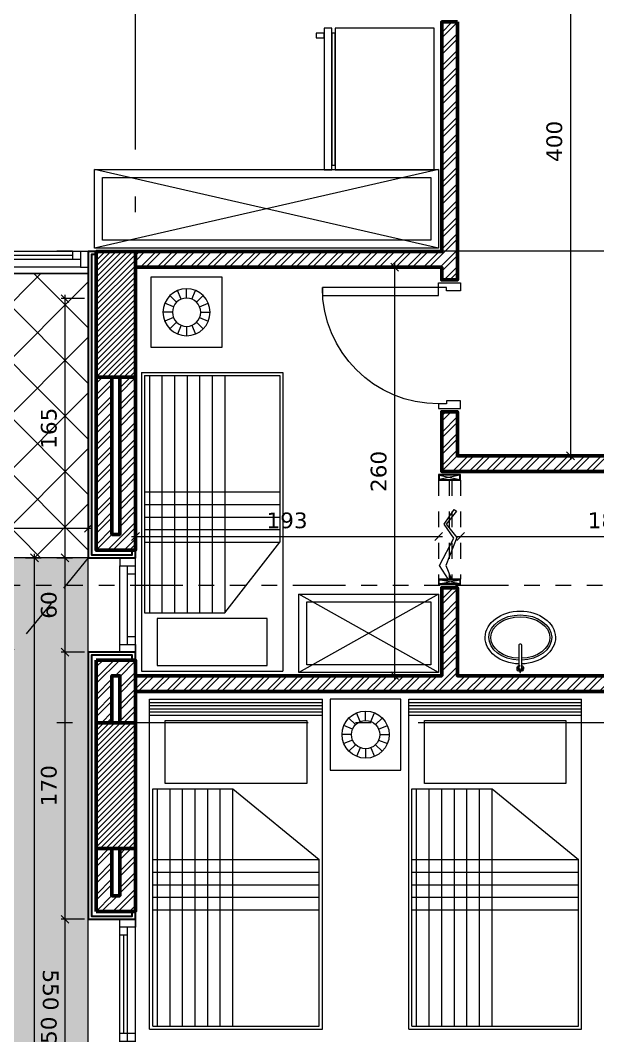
# Model space of a CAD drawing. Header units: inches. Extents: x -48 to 777, y -156 to 510.
# Drawn here: x 493.29 to 496.97, y 138.87 to 145.33 of the extents above; entities that cross this region are included whole.
import ezdxf

# ---------------------------------------------------------------- set-up
doc = ezdxf.new("R2010")
doc.units = ezdxf.units.IN
doc.header["$MEASUREMENT"] = 0
doc.set_wipeout_variables(frame=1)
for name, pattern in [('ACAD_ISO06W100', [36, 24, -3, 0, -3, 0, -3, 0, -3]), ('ACAD_ISO10W100', [18, 12, -3, 0, -3]), ('HIDDEN', [0.375, 0.25, -0.125]), ('HIDDEN2', [0.1875, 0.125, -0.0625])]:
    doc.linetypes.add(name, pattern=pattern)
doc.layers.get('Defpoints').update_dxf_attribs({"lineweight": 5})
for name, color, linetype, lineweight in [('A-AXIS', 253, 'ACAD_ISO10W100', 5), ('A-AXIS ST', 251, 'ACAD_ISO10W100', 5), ('A-DIM', 9, 'Continuous', 5), ('A-DOORS', 38, 'Continuous', 20), ('A-FURN1', 211, 'Continuous', 15), ('A-HIDDEN', 254, 'HIDDEN', 5), ('A-LEVELS', 139, 'Continuous', 20), ('A-LIMIT LOT', 235, 'ACAD_ISO10W100', 20), ('A-PILLARS', 1, 'Continuous', 60), ('A-SANITARY', 120, 'Continuous', 5), ('A-TILING1', 43, 'Continuous', 9), ('A-WALLS', 7, 'Continuous', 60), ('A-WINDOWS', 4, 'Continuous', 20), ('C-STONE', 42, 'Continuous', 30), ('D-STONE', 52, 'Continuous', 20), ('H-GRASS', 100, 'Continuous', 5), ('H-PILLARS', 61, 'Continuous', 5), ('H-TILING', 54, 'Continuous', 5), ('H-WALLS', 51, 'Continuous', 5), ('modificat', 127, 'Continuous', 15)]:
    doc.layers.add(name, color=color, linetype=linetype, lineweight=lineweight)
doc.layers.add('HH-GREY', color=253, linetype='Continuous', lineweight=5, true_color=0x828282)
doc.layers.add('pts pc', color=7, linetype='Continuous')
doc.styles.add('2mm', font='simplex.shx', dxfattribs={"height": 0.5})
doc.styles.add('ROMAND', font='verdana.ttf')
doc.dimstyles.new('M-1.50', dxfattribs={"dimtxt": 0.1, "dimasz": 0.05, "dimexe": 0.025, "dimexo": 0.025, "dimgap": 0.05, "dimtad": 1, "dimlfac": 100, "dimrnd": 0.5, "dimzin": 9, "dimdsep": 46, "dimtxsty": 'ROMAND', "dimblk": 'OBLIQUE', "dimcen": 1, "dimdle": 0.025, "dimclrd": 256, "dimclre": 256, "dimclrt": 2, "dimadec": 0, "dimazin": 0, "dimtfac": 0.666667, "dimtmove": 2, "dimatfit": 3, "dimfxl": 0.04, "dimtolj": 1, "dimtzin": 5, "dimlwd": -1, "dimlwe": -1, "dimarcsym": 0})
pattern_1 = [(45, (-242.49175, -175.21088), (-0.0530330086, 0.0530330086), []), (45, (-242.4564, -175.21088), (-0.0530330086, 0.0530330086), [])]

# ---------------------------------------------------------------- blocks, each defined once
blk = doc.blocks.new('gkjhg')
at = {"layer": 'A-FURN1', "extrusion": (0, 0, -1)}
for p, q in [((566.8796, 146.1703), (568.9796, 146.1703)), ((566.8796, 146.1703), (566.8796, 145.0703)), ((566.8996, 146.1503), (566.8996, 145.0903)), ((566.8996, 146.1503), (568.4096, 146.1503)), ((568.4096, 146.1503), (568.4096, 145.6403)), ((568.9796, 146.1703), (568.9796, 145.0703)), ((568.4446, 146.0703), (568.8446, 146.0703)), ((568.4446, 145.1703), (568.4446, 146.0703)), ((568.8446, 146.0703), (568.8446, 145.1703)), ((568.4096, 145.6403), (567.9596, 145.0903)), ((568.8446, 145.1703), (568.4446, 145.1703)), ((566.8996, 145.0903), (567.9596, 145.0903)), ((566.8796, 145.0703), (568.9796, 145.0703))]:
    blk.add_line(p, q, dxfattribs=at)
at = {"layer": 'HH-GREY', "extrusion": (0, 0, -1)}
for p, q in [((566.8996, 146.1203), (568.4096, 146.1203)), ((567.6396, 146.1503), (567.6396, 145.0903)), ((567.7196, 146.1503), (567.7196, 145.0903)), ((567.7996, 146.1503), (567.7996, 145.0903)), ((567.8796, 146.1503), (567.8796, 145.0903)), ((567.9596, 146.1503), (567.9596, 145.0903)), ((568.8796, 146.1703), (568.8796, 145.0703)), ((568.8996, 146.1703), (568.8996, 145.0703)), ((568.9196, 146.1703), (568.9196, 145.0703)), ((568.9396, 146.1703), (568.9396, 145.0703)), ((568.9596, 146.1703), (568.9596, 145.0703)), ((566.8996, 146.0403), (568.4096, 146.0403)), ((566.8996, 145.9603), (568.4096, 145.9603)), ((566.8996, 145.8803), (568.4096, 145.8803)), ((566.8996, 145.8003), (568.4096, 145.8003)), ((566.8996, 145.7203), (568.4096, 145.7203)), ((566.8996, 145.6403), (568.4096, 145.6403))]:
    blk.add_line(p, q, dxfattribs=at)
blk = doc.blocks.new('dzhgjfcgxbf')
for p, q in [((631.551, 370.256), (631.481, 370.326)), ((631.6, 370.288), (631.562, 370.381)), ((631.657, 370.3), (631.657, 370.4)), ((631.715, 370.288), (631.753, 370.381)), ((631.764, 370.256), (631.834, 370.326)), ((631.519, 370.207), (631.426, 370.245)), ((631.796, 370.207), (631.888, 370.245)), ((631.507, 370.15), (631.407, 370.15)), ((631.519, 370.092), (631.426, 370.054)), ((631.796, 370.092), (631.888, 370.054)), ((631.807, 370.15), (631.907, 370.15)), ((631.551, 370.044), (631.481, 369.973)), ((631.6, 370.011), (631.562, 369.919)), ((631.657, 370), (631.657, 369.9)), ((631.715, 370.011), (631.753, 369.919)), ((631.764, 370.044), (631.834, 369.973))]:
    blk.add_line(p, q)
for radius in [0.25, 0.15]:
    blk.add_circle((631.657, 370.15), radius)
blk = doc.blocks.new('*U26')
for p, q in [((50, 100), (550, 100)), ((50, 50), (550, 50)), ((50, 0), (550, 0)), ((500, 50), (500, 0))]:
    blk.add_line(p, q)
for points in [[(0, 100), (50, 100), (50, 0), (0, 0)], [(600, 100), (550, 100), (550, 0), (600, 0)], [(100, 50), (100, 0)]]:
    blk.add_lwpolyline(points)
blk = doc.blocks.new('_Oblique')
at = {"color": 0, "linetype": 'ByBlock', "lineweight": -2}
blk.add_line((-0.5, -0.5), (0.5, 0.5), dxfattribs=at)
blk = doc.blocks.new('*D7')
at = {"layer": 'A-DIM', "transparency": 16777216}
for p, q in [((332.5563, 67.8908), (332.1191, 67.8908)), ((332.1441, 67.9158), (332.1441, 63.3658)), ((332.5563, 63.3908), (332.1191, 63.3908))]:
    blk.add_line(p, q, dxfattribs=at)
at = {"layer": 'Defpoints', "color": 0, "transparency": 16777216}
for p in [(332.5813, 67.8908), (332.1441, 63.3908), (332.5813, 63.3908)]:
    blk.add_point(p, dxfattribs=at)
at = {"layer": 'A-DIM', "transparency": 16777216, "xscale": 0.05, "yscale": 0.05, "zscale": 0.05}
for p, rotation in [((332.1441, 67.8908), 90), ((332.1441, 63.3908), 270)]:
    blk.add_blockref('_Oblique', p, dxfattribs=dict(at, rotation=rotation))
at = {"layer": 'A-DIM', "color": 2, "transparency": 16777216, "insert": (332.0421, 65.6408), "char_height": 0.1, "attachment_point": 5, "rotation": 90, "style": 'ROMAND'}
blk.add_mtext('\\A1;450', dxfattribs=at)
blk = doc.blocks.new('*D8')
at = {"layer": 'A-DIM', "transparency": 16777216}
for p, q in [((327.0813, 67.8658), (327.0813, 67.5233)), ((332.5813, 67.8658), (332.5813, 67.5233)), ((332.6063, 67.5483), (327.0563, 67.5483))]:
    blk.add_line(p, q, dxfattribs=at)
at = {"layer": 'Defpoints', "color": 0, "transparency": 16777216}
for p in [(327.0813, 67.8908), (332.5813, 67.8908), (327.0813, 67.5483)]:
    blk.add_point(p, dxfattribs=at)
at = {"layer": 'A-DIM', "transparency": 16777216, "xscale": 0.05, "yscale": 0.05, "zscale": 0.05, "rotation": 180}
blk.add_blockref('_Oblique', (327.0813, 67.5483), dxfattribs=at)
at = {"layer": 'A-DIM', "transparency": 16777216, "xscale": 0.05, "yscale": 0.05, "zscale": 0.05}
blk.add_blockref('_Oblique', (332.5813, 67.5483), dxfattribs=at)
at = {"layer": 'A-DIM', "color": 2, "transparency": 16777216, "insert": (329.8313, 67.6503), "char_height": 0.1, "attachment_point": 5, "style": 'ROMAND'}
blk.add_mtext('\\A1;550', dxfattribs=at)
blk = doc.blocks.new('43535423')
for p, q in [((4445436.5, 161855), (4445462.8, 161986.3)), ((4445436.5, 161986.3), (4445462.8, 161855)), ((4446097.1, 161850.7), (4446097.1, 161990.7)), ((4446127.8, 161855), (4446101.5, 161986.3)), ((4446127.8, 161986.3), (4446101.5, 161855))]:
    blk.add_line(p, q)
at = {"linetype": 'HIDDEN2'}
for p, q in [((4445467.1, 161990.7), (4446097.1, 161990.7)), ((4445467.1, 161924), (4446097.1, 161924)), ((4445467.1, 161906.5), (4446097.1, 161906.5)), ((4445467.1, 161850.7), (4446097.1, 161850.7))]:
    blk.add_line(p, q, dxfattribs=at)
for points in [[(4445432.1, 161850.7), (4445432.1, 161990.7), (4445467.1, 161990.7), (4445467.1, 161850.7)], [(4445436.5, 161855), (4445436.5, 161986.3), (4445462.8, 161986.3), (4445462.8, 161855)], [(4446097.1, 161850.7), (4446097.1, 161990.7), (4446132.1, 161990.7), (4446132.1, 161850.7)], [(4446127.8, 161855), (4446127.8, 161986.3), (4446101.5, 161986.3), (4446101.5, 161855)]]:
    blk.add_lwpolyline(points, close=True)
blk.add_lwpolyline([(4445665.1, 161877.8), (4445747.1, 161943.4), (4445833.2, 161874.6), (4446009.6, 161945.2), (4446093.9, 161911.5), (4446100.4, 161927.8), (4446009.6, 161984.1), (4445836.1, 161894.7), (4445747.1, 161955.6), (4445654.2, 161891.5), (4445665.1, 161877.8)])
blk.add_circle((4446097.1, 161919.6), 4.38)
blk = doc.blocks.new('*U25')
for p, q in [((50, 100), (1450, 100)), ((100, 100), (100, 50)), ((100, 75), (725, 75)), ((725, 0), (725, 100)), ((775, 0), (775, 100)), ((50, 50), (1450, 50)), ((50, 0), (1450, 0)), ((775, 25), (1400, 25)), ((1400, 0), (1400, 50))]:
    blk.add_line(p, q)
for points in [[(0, 100), (50, 100), (50, 0), (0, 0)], [(1500, 100), (1450, 100), (1450, 0), (1500, 0)]]:
    blk.add_lwpolyline(points)
blk = doc.blocks.new('*U38')
for points in [[(130, -160), (100, -160), (100, -20), (150, -20), (150, -110), (130, -110), (130, -160)], [(870, -160), (900, -160), (900, -20), (850, -20), (850, -110), (870, -110), (870, -160)], [(820, -900), (820, -160), (870, -160), (870, -900)]]:
    blk.add_lwpolyline(points, close=True)
blk.add_arc((870, -160), 740, 180, 270)
blk = doc.blocks.new('bed 90')
at = {"layer": 'A-FURN1', "extrusion": (0, 0, -1)}
for p, q in [((556.9278, 316.6009), (556.9278, 318.5009)), ((557.8278, 316.6009), (557.8278, 318.5009)), ((557.0278, 318.4659), (557.0278, 318.1659)), ((557.7278, 318.4659), (557.0278, 318.4659)), ((557.7278, 318.1659), (557.7278, 318.4659)), ((557.0278, 318.1659), (557.7278, 318.1659)), ((557.2978, 318.1309), (556.9478, 317.6809)), ((557.8078, 318.1309), (557.2978, 318.1309)), ((557.8078, 316.6209), (557.8078, 318.1309)), ((556.9478, 316.6209), (556.9478, 317.6809)), ((557.8078, 316.6209), (556.9478, 316.6209)), ((557.8278, 316.6009), (556.9278, 316.6009))]:
    blk.add_line(p, q, dxfattribs=at)
at = {"layer": 'A-FURN1'}
blk.add_line((557.8278, 318.5009), (556.9278, 318.5009), dxfattribs=at)
at = {"layer": 'HH-GREY', "extrusion": (0, 0, -1)}
for p, q in [((557.2978, 316.6209), (557.2978, 318.1309)), ((557.3778, 316.6209), (557.3778, 318.1309)), ((557.4578, 316.6209), (557.4578, 318.1309)), ((557.5378, 316.6209), (557.5378, 318.1309)), ((557.6178, 316.6209), (557.6178, 318.1309)), ((557.6978, 316.6209), (557.6978, 318.1309)), ((557.7778, 316.6209), (557.7778, 318.1309)), ((557.8078, 317.6809), (556.9478, 317.6809)), ((557.8078, 317.6009), (556.9478, 317.6009)), ((557.8078, 317.5209), (556.9478, 317.5209)), ((557.8078, 317.4409), (556.9478, 317.4409)), ((557.8078, 317.3609), (556.9478, 317.3609))]:
    blk.add_line(p, q, dxfattribs=at)
blk = doc.blocks.new('fghjgcfd')
for points in [[(114.5932, -90.6209, 0.697476), (114.5868, -90.6535), (114.5868, -90.6631, -0.791584), (114.5932, -90.6121)], [(114.6052, -90.8243, -0.509087), (114.5932, -90.8331, -0.325305), (114.5868, -90.8243), (114.5868, -90.6384, -1), (114.6052, -90.6384)], [(114.6052, -90.6631), (114.6052, -90.6535, 0.697476), (114.5988, -90.6209), (114.5988, -90.6121, -0.791584)]]:
    blk.add_lwpolyline(points, format="xyb", close=True)
blk.add_lwpolyline([(114.5988, -90.6044), (114.5932, -90.6044), (114.5932, -90.6223), (114.5988, -90.6223)], close=True)
at = {"extrusion": (0, 0, -1)}
for major_axis, ratio, start_param, end_param in [((-0.28, 0), 0.75, 7.88683, 14.104318), ((-0.25, 0), 0.72, 7.890774, 14.100375), ((-0.235, 0), 0.702128, 7.893123, 14.098025)]:
    blk.add_ellipse((114.596, -90.8834), major_axis=major_axis, ratio=ratio, start_param=start_param, end_param=end_param, dxfattribs=at)
blk = doc.blocks.new('DZGXFDHYN')
for points in [[(28.3776, 30.5482), (29.2776, 30.5482), (29.2776, 31.1782), (28.3776, 31.1782)], [(28.3776, 30.4782), (29.2776, 30.4782), (29.2776, 30.5282), (28.3776, 30.5282)], [(28.4076, 30.5282), (29.2476, 30.5282), (29.2476, 30.5482), (28.4076, 30.5482)], [(28.4376, 30.4782), (28.4076, 30.4782), (28.4076, 30.4282), (28.4376, 30.4282)]]:
    blk.add_lwpolyline(points, close=True)
blk = doc.blocks.new('AXIS')
at = {"layer": 'A-AXIS ST', "ltscale": 0.1}
for p, q in [((637.51853, 296.91777), (637.51853, 336.01919)), ((657.61853, 319.06933), (627.81853, 319.06933)), ((657.61853, 316.06777), (627.81853, 316.06777))]:
    blk.add_line(p, q, dxfattribs=at)
blk = doc.blocks.new('*D193')
at = {"layer": 'A-DIM', "transparency": 16777216}
for p, q in [((493.7268, 142.0677), (493.7268, 142.1214)), ((490.9018, 142.0964), (493.7518, 142.0964)), ((490.9268, 142.0714), (490.9268, 142.0714))]:
    blk.add_line(p, q, dxfattribs=at)
at = {"layer": 'Defpoints', "color": 0, "transparency": 16777216}
for p in [(490.9268, 142.0964), (493.7268, 142.0964), (493.7268, 142.0427)]:
    blk.add_point(p, dxfattribs=at)
at = {"layer": 'A-DIM', "transparency": 16777216, "xscale": 0.05, "yscale": 0.05, "zscale": 0.05, "rotation": 180}
blk.add_blockref('_Oblique', (490.9268, 142.0964), dxfattribs=at)
at = {"layer": 'A-DIM', "transparency": 16777216, "xscale": 0.05, "yscale": 0.05, "zscale": 0.05}
blk.add_blockref('_Oblique', (493.7268, 142.0964), dxfattribs=at)
at = {"layer": 'A-DIM', "color": 2, "transparency": 16777216, "insert": (492.3268, 142.1987), "char_height": 0.1, "attachment_point": 5, "style": 'ROMAND'}
blk.add_mtext('\\A1;280', dxfattribs=at)
blk = doc.blocks.new('*D194')
at = {"layer": 'A-DIM', "transparency": 16777216}
blk.add_line((494.0018, 142.0427), (495.9818, 142.0427), dxfattribs=at)
at = {"layer": 'Defpoints', "color": 0, "transparency": 16777216}
for p in [(494.0268, 142.0427), (495.9568, 142.0427), (495.9568, 142.0427)]:
    blk.add_point(p, dxfattribs=at)
at = {"layer": 'A-DIM', "transparency": 16777216, "xscale": 0.05, "yscale": 0.05, "zscale": 0.05, "rotation": 180}
blk.add_blockref('_Oblique', (494.0268, 142.0427), dxfattribs=at)
at = {"layer": 'A-DIM', "transparency": 16777216, "xscale": 0.05, "yscale": 0.05, "zscale": 0.05}
blk.add_blockref('_Oblique', (495.9568, 142.0427), dxfattribs=at)
at = {"layer": 'A-DIM', "color": 2, "transparency": 16777216, "insert": (494.9918, 142.1448), "char_height": 0.1, "attachment_point": 5, "style": 'ROMAND'}
blk.add_mtext('\\A1;193', dxfattribs=at)
blk = doc.blocks.new('*D195')
at = {"layer": 'A-DIM', "transparency": 16777216}
blk.add_line((496.0718, 142.0427), (498.0018, 142.0427), dxfattribs=at)
at = {"layer": 'Defpoints', "color": 0, "transparency": 16777216}
for p in [(496.0968, 142.0427), (497.9768, 142.0427), (497.9768, 142.0427)]:
    blk.add_point(p, dxfattribs=at)
at = {"layer": 'A-DIM', "transparency": 16777216, "xscale": 0.05, "yscale": 0.05, "zscale": 0.05, "rotation": 180}
blk.add_blockref('_Oblique', (496.0968, 142.0427), dxfattribs=at)
at = {"layer": 'A-DIM', "transparency": 16777216, "xscale": 0.05, "yscale": 0.05, "zscale": 0.05}
blk.add_blockref('_Oblique', (497.9768, 142.0427), dxfattribs=at)
at = {"layer": 'A-DIM', "color": 2, "transparency": 16777216, "insert": (497.0368, 142.145), "char_height": 0.1, "attachment_point": 5, "style": 'ROMAND'}
blk.add_mtext('\\A1;188', dxfattribs=at)
blk = doc.blocks.new('*D197')
at = {"layer": 'A-DIM', "transparency": 16777216}
blk.add_line((495.6774, 141.1321), (495.6774, 143.7821), dxfattribs=at)
at = {"layer": 'Defpoints', "color": 0, "transparency": 16777216}
for p in [(495.6774, 143.7571), (495.6774, 143.7571), (495.6774, 141.1571)]:
    blk.add_point(p, dxfattribs=at)
at = {"layer": 'A-DIM', "transparency": 16777216, "xscale": 0.05, "yscale": 0.05, "zscale": 0.05}
for p, rotation in [((495.6774, 143.7571), 90), ((495.6774, 141.1571), 270)]:
    blk.add_blockref('_Oblique', p, dxfattribs=dict(at, rotation=rotation))
at = {"layer": 'A-DIM', "color": 2, "transparency": 16777216, "insert": (495.5753, 142.4571), "char_height": 0.1, "attachment_point": 5, "rotation": 90, "style": 'ROMAND'}
blk.add_mtext('\\A1;260', dxfattribs=at)
blk = doc.blocks.new('*D330')
at = {"layer": 'A-DIM', "transparency": 16777216}
for p, q in [((496.7959, 146.5834), (496.7959, 142.5319)), ((496.1018, 146.5584), (496.8209, 146.5584)), ((496.7968, 142.5569), (496.7709, 142.5569))]:
    blk.add_line(p, q, dxfattribs=at)
at = {"layer": 'Defpoints', "color": 0, "transparency": 16777216}
for p in [(496.0768, 146.5584), (496.7959, 142.5569), (496.8218, 142.5569)]:
    blk.add_point(p, dxfattribs=at)
at = {"layer": 'A-DIM', "transparency": 16777216, "xscale": 0.05, "yscale": 0.05, "zscale": 0.05}
for p, rotation in [((496.7959, 146.5584), 90), ((496.7959, 142.5569), 270)]:
    blk.add_blockref('_Oblique', p, dxfattribs=dict(at, rotation=rotation))
at = {"layer": 'A-DIM', "color": 2, "transparency": 16777216, "insert": (496.6938, 144.5577), "char_height": 0.1, "attachment_point": 5, "rotation": 90, "style": 'ROMAND'}
blk.add_mtext('\\A1;400', dxfattribs=at)
blk = doc.blocks.new('*D354')
at = {"layer": 'A-DIM', "transparency": 16777216}
for p, q in [((493.7018, 143.5569), (493.5528, 143.5569)), ((493.5778, 143.5819), (493.5778, 141.8819)), ((493.7018, 141.9069), (493.5528, 141.9069))]:
    blk.add_line(p, q, dxfattribs=at)
at = {"layer": 'Defpoints', "color": 0, "transparency": 16777216}
for p in [(493.7268, 143.5569), (493.5778, 141.9069), (493.7268, 141.9069)]:
    blk.add_point(p, dxfattribs=at)
at = {"layer": 'A-DIM', "transparency": 16777216, "xscale": 0.05, "yscale": 0.05, "zscale": 0.05}
for p, rotation in [((493.5778, 143.5569), 90), ((493.5778, 141.9069), 270)]:
    blk.add_blockref('_Oblique', p, dxfattribs=dict(at, rotation=rotation))
at = {"layer": 'A-DIM', "color": 2, "transparency": 16777216, "insert": (493.4758, 142.7319), "char_height": 0.1, "attachment_point": 5, "rotation": 90, "style": 'ROMAND'}
blk.add_mtext('\\A1;165', dxfattribs=at)
blk = doc.blocks.new('*D355')
at = {"layer": 'A-DIM', "transparency": 16777216}
for p, q in [((493.5778, 141.9319), (493.5778, 141.2819)), ((493.7018, 141.9069), (493.5528, 141.9069)), ((493.7018, 141.3069), (493.5528, 141.3069))]:
    blk.add_line(p, q, dxfattribs=at)
at = {"layer": 'Defpoints', "color": 0, "transparency": 16777216}
for p in [(493.7268, 141.9069), (493.5778, 141.3069), (493.7268, 141.3069)]:
    blk.add_point(p, dxfattribs=at)
at = {"layer": 'A-DIM', "transparency": 16777216, "xscale": 0.05, "yscale": 0.05, "zscale": 0.05}
for p, rotation in [((493.5778, 141.9069), 90), ((493.5778, 141.3069), 270)]:
    blk.add_blockref('_Oblique', p, dxfattribs=dict(at, rotation=rotation))
at = {"layer": 'A-DIM', "color": 2, "transparency": 16777216, "insert": (493.4757, 141.6069), "char_height": 0.1, "attachment_point": 5, "rotation": 90, "style": 'ROMAND'}
blk.add_mtext('\\A1;60', dxfattribs=at)
blk = doc.blocks.new('*D356')
at = {"layer": 'A-DIM', "transparency": 16777216}
for p, q in [((493.7018, 141.3069), (493.5528, 141.3069)), ((493.5778, 141.3319), (493.5778, 139.5819)), ((493.7018, 139.6069), (493.5528, 139.6069))]:
    blk.add_line(p, q, dxfattribs=at)
at = {"layer": 'Defpoints', "color": 0, "transparency": 16777216}
for p in [(493.7268, 141.3069), (493.5778, 139.6069), (493.7268, 139.6069)]:
    blk.add_point(p, dxfattribs=at)
at = {"layer": 'A-DIM', "transparency": 16777216, "xscale": 0.05, "yscale": 0.05, "zscale": 0.05}
for p, rotation in [((493.5778, 141.3069), 90), ((493.5778, 139.6069), 270)]:
    blk.add_blockref('_Oblique', p, dxfattribs=dict(at, rotation=rotation))
at = {"layer": 'A-DIM', "color": 2, "transparency": 16777216, "insert": (493.4757, 140.4569), "char_height": 0.1, "attachment_point": 5, "rotation": 90, "style": 'ROMAND'}
blk.add_mtext('\\A1;170', dxfattribs=at)
blk = doc.blocks.new('*D357')
at = {"layer": 'A-DIM', "transparency": 16777216}
for p, q in [((493.7018, 139.6069), (493.5528, 139.6069)), ((493.5778, 139.6319), (493.5778, 138.0819)), ((493.7018, 138.1069), (493.5528, 138.1069))]:
    blk.add_line(p, q, dxfattribs=at)
at = {"layer": 'Defpoints', "color": 0, "transparency": 16777216}
for p in [(493.7268, 139.6069), (493.5778, 138.1069), (493.7268, 138.1069)]:
    blk.add_point(p, dxfattribs=at)
at = {"layer": 'A-DIM', "transparency": 16777216, "xscale": 0.05, "yscale": 0.05, "zscale": 0.05}
for p, rotation in [((493.5778, 139.6069), 90), ((493.5778, 138.1069), 270)]:
    blk.add_blockref('_Oblique', p, dxfattribs=dict(at, rotation=rotation))
at = {"layer": 'A-DIM', "color": 2, "transparency": 16777216, "insert": (493.4757, 138.8569), "char_height": 0.1, "attachment_point": 5, "rotation": 90, "style": 'ROMAND'}
blk.add_mtext('\\A1;150', dxfattribs=at)
blk = doc.blocks.new('*U55')
for p, q in [((50, 100), (2400, 100)), ((100, 100), (100, 50)), ((100, 75), (1200, 75)), ((1200, 0), (1200, 100)), ((1250, 0), (1250, 100)), ((50, 50), (2400, 50)), ((50, 0), (2400, 0)), ((1250, 25), (2350, 25)), ((2350, 0), (2350, 50))]:
    blk.add_line(p, q)
for points in [[(0, 100), (50, 100), (50, 0), (0, 0)], [(2450, 100), (2400, 100), (2400, 0), (2450, 0)]]:
    blk.add_lwpolyline(points)
blk = doc.blocks.new('LOT 688  TOPOGRAPHIC PLAN')
at = {"layer": 'A-LEVELS', "linetype": 'Continuous'}
blk.add_lwpolyline([(-315987.35147, -27916.80639), (-315987.06683, -27916.80263), (-315986.7853, -27916.74858), (-315986.50938, -27916.63741), (-315986.26012, -27916.47485), (-315986.04446, -27916.27165), (-315985.68411, -27915.78224), (-315985.36788, -27915.2469), (-315985.03521, -27914.74332), (-315984.84378, -27914.52771), (-315984.62729, -27914.34684), (-315984.12665, -27914.07836), (-315983.55729, -27913.90415), (-315982.31565, -27913.69397), (-315981.69501, -27913.58572), (-315981.10632, -27913.43141), (-315980.53616, -27913.25862), (-315979.95068, -27913.12539), (-315979.35793, -27913.00458), (-315978.78258, -27912.83532)], dxfattribs=at)
at = {"layer": 'pts pc', "linetype": 'Continuous'}
for points in [[(-315986.215, -27916.93263), (-315986.92578, -27917.63583)], [(-315986.21879, -27917.63962), (-315986.92199, -27916.92884)], [(-315984.58566, -27917.61838), (-315985.29644, -27918.32158)], [(-315984.58945, -27918.32537), (-315985.29265, -27917.61459)]]:
    blk.add_lwpolyline(points, dxfattribs=at)
at = {"layer": 'pts pc', "color": 1, "char_height": 0.5, "width": 3.0714286, "attachment_point": 1, "rotation": 359.692852, "style": '2mm'}
for s, insert in [('\\Fsimplex.shx;\\W1.0000000000;\\T1.0000000000;\\o\\l95.922', (-315986.06906, -27917.03692)), ('\\Fsimplex.shx;\\W1.0000000000;\\T1.0000000000;\\o\\l95.496', (-315984.43971, -27917.72266))]:
    blk.add_mtext(s, dxfattribs=dict(at, insert=insert))
at = {"linetype": 'Continuous'}
blk.add_wipeout([(-315996.80172, -27893.57917), (-315969.32038, -27896.23659), (-315969.32038, -27930.53073), (-315964.08799, -27936.87852), (-315964.6636, -27941.43051), (-315970.22923, -27937.16678), (-315985.1164, -27950.2257)], dxfattribs=at).dxf.layer = 'A-LIMIT LOT'
blk = doc.blocks.new('WOQOUO NAZAR')
at = {"layer": 'A-HIDDEN'}
for p, q in [((327.08134, 67.89084), (332.58135, 63.39085)), ((327.08135, 63.39084), (332.58134, 67.89085))]:
    blk.add_line(p, q, dxfattribs=at)
blk.add_lwpolyline([(327.08135, 63.39084), (332.58135, 63.39085), (332.58134, 67.89085), (327.08134, 67.89084)], close=True, dxfattribs=at)
at = {"layer": 'A-DIM'}
dim = blk.add_linear_dim(base=(327.08134, 67.54828), p1=(332.58134, 67.89085), p2=(327.08134, 67.89084), dimstyle='M-1.50', dxfattribs=at)
dim.commit()
dim.dimension.update_dxf_attribs({"geometry": '*D8', "text_midpoint": (329.83134, 67.65032)})
dim = blk.add_linear_dim(base=(332.14413, 63.39085), p1=(332.58134, 67.89085), p2=(332.58134, 63.39085), angle=90, dimstyle='M-1.50', dxfattribs=at)
dim.commit()
dim.dimension.update_dxf_attribs({"geometry": '*D7', "text_midpoint": (332.04208, 65.64085)})

msp = doc.modelspace()

# ---------------------------------------------------------------- block references
at = {"layer": 'pts pc'}
msp.add_blockref('LOT 688  TOPOGRAPHIC PLAN', (316480.44716, 28057.10823), dxfattribs=at)

# ---------------------------------------------------------------- next in the draw order: hatches: boundary and pattern name
at = {"layer": 'H-GRASS'}
h = msp.add_hatch(dxfattribs=at)
h.set_pattern_fill('AR-SAND', color=256, scale=0.1, angle=270)
h.set_pattern_definition([(307.5, (-242.49175, -175.21088), (0.192682377, 0.006299336), [0, -0.152, 0, -0.17, 0, -0.1625]), (277.5, (-242.49175, -175.21088), (0.28221461, -0.17697767), [0, -0.082, 0, -0.137, 0, -0.0525]), (237.5, (-242.49175, -175.08788), (0.000565905, -0.311414186), [0, -0.05, 0, -0.18, 0, -0.235]), (227.5, (-242.49175, -175.08788), (0.08776756, -0.30061266), [0, -0.025, 0, -0.118, 0, -0.135])])
h.paths.add_polyline_path([(492.26028, 127.70688), (494.22678, 127.70688), (494.22678, 129.55688), (493.72678, 129.55688), (493.72678, 135.70688), (493.72678, 137.20688), (493.72678, 138.10688), (493.72678, 139.60688), (493.72678, 141.30688), (493.72678, 141.90688), (489.19984, 141.90688), (489.19984, 148.06472), (488.16287, 148.06472), (486.51391, 156.05831), (485.3397, 156.05831), (488.82527, 139.16144), (489.89738, 139.16144)])
h.paths.add_polyline_path([(497.57678, 127.70688), (498.32678, 127.70688), (498.32678, 129.55688), (497.57678, 129.55688)])
at = {"layer": 'H-PILLARS', "linetype": 'Continuous'}
h = msp.add_hatch(dxfattribs=at)
h.set_pattern_fill('ANSI31', color=256, scale=0.2)
h.set_pattern_definition([(45, (-51.591753, -169.60263), (-0.0176776695, 0.0176776695), [])])
h.paths.add_polyline_path([(494.02678, 143.05688), (493.77678, 143.05688), (493.77678, 143.85688), (494.02678, 143.85688)])
h = msp.add_hatch(dxfattribs=at)
h.set_pattern_fill('ANSI31', color=256, scale=0.2)
h.set_pattern_definition([(45, (-51.529807, -172.60263), (-0.0176776695, 0.0176776695), [])])
h.paths.add_polyline_path([(494.02678, 140.05688), (493.77678, 140.05688), (493.77678, 140.85688), (494.02678, 140.85688)])
at = {"layer": 'H-TILING'}
h = msp.add_hatch(dxfattribs=at)
h.set_pattern_fill('ANSI37', color=256, scale=2)
h.set_pattern_definition([(45, (-242.34175, -175.21088), (-0.176776695, 0.176776695), []), (135, (-242.34175, -175.21088), (-0.176776695, -0.176776695), [])])
h.paths.add_polyline_path([(486.51391, 156.05831), (490.42678, 156.05831), (490.42678, 156.0082), (490.42678, 155.76504), (490.42678, 155.95844), (490.42678, 155.95844), (490.42678, 154.75845), (490.62678, 154.75845), (490.62678, 152.80845), (490.42678, 152.80845), (490.42678, 151.70845), (490.62678, 151.70845), (490.62678, 149.35845), (490.42678, 149.35845), (490.42678, 148.25845), (490.92678, 148.25845), (490.92678, 143.00688), (491.27678, 143.00688), (491.27678, 143.55688), (491.27678, 143.55688), (491.27678, 143.71688), (493.72678, 143.71688), (493.72678, 143.55688), (493.72678, 143.55688), (493.72678, 141.90688), (489.19984, 141.90688), (489.19984, 148.06472), (488.16287, 148.06472)])
at = {"layer": 'H-WALLS'}
h = msp.add_hatch(dxfattribs=at)
h.set_pattern_fill('ANSI32', color=256, scale=0.2)
h.set_pattern_definition(pattern_1)
h.paths.add_polyline_path([(496.07678, 145.31845), (495.97678, 145.31845), (495.97678, 143.85688), (494.02678, 143.85688), (494.02678, 143.75688), (495.97678, 143.75688), (495.97678, 143.67648), (496.07678, 143.67648)], flags=17)
h = msp.add_hatch(dxfattribs=at)
h.set_pattern_fill('ANSI32', color=256, scale=0.2)
h.set_pattern_definition(pattern_1)
h.paths.add_polyline_path([(493.87678, 142.05605), (493.92678, 142.05605), (493.92678, 142.10605), (493.92678, 143.05688), (494.02678, 143.05688), (494.02678, 142.20605), (494.02678, 141.95605), (493.77678, 141.95605), (493.77678, 142.55605), (493.77678, 143.05688), (493.87678, 143.05688)], flags=17)
h = msp.add_hatch(dxfattribs=at)
h.set_pattern_fill('ANSI32', color=256, scale=0.2)
h.set_pattern_definition(pattern_1)
h.paths.add_polyline_path([(497.97678, 142.45688), (497.97678, 141.15688), (496.07678, 141.15688), (496.07678, 141.71688), (495.97678, 141.71688), (495.97678, 141.15688), (494.02678, 141.15688), (494.02678, 141.05688), (497.97678, 141.05688), (497.97678, 138.99688), (498.07678, 138.99688), (498.07678, 142.45688), (498.15678, 142.45688), (498.15678, 142.55688), (496.07678, 142.55688), (496.07678, 142.83688), (495.97678, 142.83688), (495.97678, 142.45688)], flags=17)
h = msp.add_hatch(dxfattribs=at)
h.set_pattern_fill('ANSI32', color=256, scale=0.2)
h.set_pattern_definition(pattern_1)
h.paths.add_polyline_path([(493.77678, 141.25688), (494.02678, 141.25688), (494.02678, 140.85688), (493.92678, 140.85688), (493.92678, 141.15688), (493.87678, 141.15688), (493.87678, 140.85688), (493.77678, 140.85688)], flags=17)
h = msp.add_hatch(dxfattribs=at)
h.set_pattern_fill('ANSI32', color=256, scale=0.2)
h.set_pattern_definition(pattern_1)
h.paths.add_polyline_path([(493.77678, 139.65688), (494.02678, 139.65688), (494.02678, 140.05688), (493.92678, 140.05688), (493.92678, 139.75688), (493.87678, 139.75688), (493.87678, 140.05688), (493.77678, 140.05688)], flags=17)

# ---------------------------------------------------------------- next in the draw order: linework, layer by layer
at = {"layer": 'A-AXIS', "linetype": 'ACAD_ISO06W100', "ltscale": 0.014}
msp.add_line((487.77664, 141.73298), (511.66993, 141.73298), dxfattribs=at)
at = {"layer": 'A-FURN1', "extrusion": (0, 0, -1)}
for points in [[(-494.12685, 143.24568), (-494.12685, 143.69568), (-494.57685, 143.69568), (-494.57685, 143.24568)], [(-495.26685, 141.00688), (-495.26684, 140.55688), (-495.71684, 140.55688), (-495.71685, 141.00688)]]:
    msp.add_lwpolyline(points, close=True, dxfattribs=at)
at = {"layer": 'A-HIDDEN', "linetype": 'HIDDEN', "ltscale": 0.3}
msp.add_lwpolyline([(490.92678, 143.00688), (490.92678, 141.90688), (493.72678, 141.90688)], dxfattribs=at)
at = {"layer": 'A-PILLARS'}
for points in [[(494.02678, 143.05688), (493.77678, 143.05688), (493.77678, 143.85688), (494.02678, 143.85688)], [(494.02678, 140.05688), (493.77678, 140.05688), (493.77678, 140.85688), (494.02678, 140.85688)]]:
    msp.add_lwpolyline(points, close=True, dxfattribs=at)
at = {"layer": 'A-TILING1'}
msp.add_lwpolyline([(490.92678, 148.25845), (490.92678, 143.00688), (491.27678, 143.00688), (491.27678, 143.55688), (491.27678, 143.55688), (491.27678, 143.71688), (493.72678, 143.71688), (493.72678, 143.55688), (493.72678, 143.55688), (493.72678, 141.90688), (489.19984, 141.90688), (489.19984, 148.06472)], dxfattribs=at)
at = {"layer": 'A-WALLS'}
for points in [[(496.07678, 145.31845), (495.97678, 145.31845), (495.97678, 143.85688), (494.02678, 143.85688), (494.02678, 143.75688), (495.97678, 143.75688), (495.97678, 143.67648), (496.07678, 143.67648)], [(493.87678, 142.05605), (493.92678, 142.05605), (493.92678, 142.10605), (493.92678, 143.05688), (494.02678, 143.05688), (494.02678, 142.20605), (494.02678, 141.95605), (493.77678, 141.95605), (493.77678, 142.55605), (493.77678, 143.05688), (493.87678, 143.05688)], [(493.77678, 141.25688), (494.02678, 141.25688), (494.02678, 140.85688), (493.92678, 140.85688), (493.92678, 141.15688), (493.87678, 141.15688), (493.87678, 140.85688), (493.77678, 140.85688)], [(493.77678, 139.65688), (494.02678, 139.65688), (494.02678, 140.05688), (493.92678, 140.05688), (493.92678, 139.75688), (493.87678, 139.75688), (493.87678, 140.05688), (493.77678, 140.05688)]]:
    msp.add_lwpolyline(points, close=True, dxfattribs=at)
at = {"layer": 'A-WALLS', "linetype": 'Continuous'}
msp.add_lwpolyline([(497.97678, 142.45688), (497.97678, 141.15688), (496.07678, 141.15688), (496.07678, 141.71688), (495.97678, 141.71688), (495.97678, 141.15688), (494.02678, 141.15688), (494.02678, 141.05688), (497.97678, 141.05688), (497.97678, 138.99688), (498.07678, 138.99688), (498.07678, 142.45688), (498.15678, 142.45688), (498.15678, 142.55688), (496.07678, 142.55688), (496.07678, 142.83688), (495.97678, 142.83688), (495.97678, 142.45688), (497.97678, 142.45688)], dxfattribs=at)
at = {"layer": 'C-STONE', "linetype": 'Continuous'}
for points in [[(493.77678, 143.85688), (493.72678, 143.85688), (493.72678, 143.55688), (493.72678, 143.55688), (493.72678, 141.90688), (494.02678, 141.90688), (494.02678, 141.95688)], [(493.77678, 143.83688), (493.74678, 143.83688), (493.74678, 143.57688), (493.74678, 143.57688), (493.74678, 141.92688), (494.00678, 141.92688), (494.00678, 141.95688)], [(494.02678, 141.25688), (494.02678, 141.30688), (493.72678, 141.30688), (493.72678, 139.60688), (494.02678, 139.60688), (494.02678, 139.65688)], [(494.00678, 141.25688), (494.00678, 141.28688), (493.74678, 141.28688), (493.74678, 139.62688), (494.00678, 139.62688), (494.00678, 139.65688)]]:
    msp.add_lwpolyline(points, dxfattribs=at)
at = {"layer": 'D-STONE', "linetype": 'Continuous'}
for p, q in [((493.72678, 143.71688), (491.27678, 143.71688)), ((493.72678, 141.29444), (493.72678, 141.90688)), ((493.72678, 138.10688), (493.72678, 139.60688))]:
    msp.add_line(p, q, dxfattribs=at)
at = {"layer": 'modificat'}
for p, q in [((495.95678, 143.87845), (493.76678, 144.37845)), ((495.95678, 144.37845), (493.76678, 143.87845)), ((495.95678, 141.17688), (495.06678, 141.67688)), ((495.95678, 141.67688), (495.06678, 141.17688))]:
    msp.add_line(p, q, dxfattribs=at)
for points in [[(493.76678, 144.37845), (495.95678, 144.37845), (495.95678, 143.87845), (493.76678, 143.87845)], [(493.81678, 144.32845), (495.90678, 144.32845), (495.90678, 143.92845), (493.81678, 143.92845)], [(495.06678, 141.67688), (495.95678, 141.67688), (495.95678, 141.17688), (495.06678, 141.17688)], [(495.11678, 141.62688), (495.90678, 141.62688), (495.90678, 141.22688), (495.11678, 141.22688)]]:
    msp.add_lwpolyline(points, close=True, dxfattribs=at)

# ---------------------------------------------------------------- next in the draw order: block references
at = {"layer": 'A-DIM'}
msp.add_blockref('AXIS', (-143.49175, -175.21088), dxfattribs=at)
at = {"layer": 'A-DOORS'}
for name, p, xscale, yscale, zscale, rotation in [('*U38', (496.11678, 142.75688), -0.0009999999999906, 0.0009999999999906, 0.0009999999999906, 270), ('43535423', (657.94743, 4587.86903), -0.001, 0.001, 0.001, 90)]:
    msp.add_blockref(name, p, dxfattribs=dict(at, xscale=xscale, yscale=yscale, zscale=zscale, rotation=rotation))
at = {"layer": 'A-FURN1', "extrusion": (0, 0, -1), "zscale": 0.5999999999999998}
for p, xscale, yscale, rotation in [((-272.26414, -235.52498), 0.5999999999999998, 0.5999999999999998, 89.99969036546206), ((-273.40414, 519.77755), -0.5999999999999998, 0.5999999999999996, 90.00030963453793)]:
    msp.add_blockref('dzhgjfcgxbf', p, dxfattribs=dict(at, xscale=xscale, yscale=yscale, rotation=rotation))
at = {"layer": 'A-FURN1'}
for name, p, rotation in [('bed 90', (1051.89305, 459.68767), 180), ('gkjhg', (640.28718, -427.97274), 89.99999997265574), ('gkjhg', (641.93718, -427.97274), 89.99999997265574)]:
    msp.add_blockref(name, p, dxfattribs=dict(at, rotation=rotation))
at = {"layer": 'A-HIDDEN', "rotation": 269.9999246618755}
msp.add_blockref('WOQOUO NAZAR', (425.83637, 468.98831), dxfattribs=at)
at = {"layer": 'A-SANITARY', "extrusion": (0, 0, -1), "xscale": -1, "rotation": 90}
msp.add_blockref('DZGXFDHYN', (-464.74933, 173.65509), dxfattribs=at)
at = {"layer": 'A-SANITARY', "xscale": 0.8, "yscale": 0.8, "zscale": 0.8, "rotation": 179.9999999889927}
msp.add_blockref('fghjgcfd', (588.15359, 68.69333), dxfattribs=at)
at = {"layer": 'A-WINDOWS', "yscale": 0.0009999999999906004, "zscale": 0.0009999999999906004}
for name, p, xscale, rotation in [('*U55', (493.72678, 143.75688), -0.0009999999999906004, 359.9999999971884), ('*U26', (494.02678, 141.30605), 0.0009999999999906004, 90.00000000044565), ('*U25', (493.92678, 138.10688), -0.0009999999999906004, 269.9999999971884)]:
    msp.add_blockref(name, p, dxfattribs=dict(at, xscale=xscale, rotation=rotation))

# ---------------------------------------------------------------- next in the draw order: dimensions: what is measured, and where the dimension line sits
at = {"layer": 'A-DIM'}
for base, p1, p2, picture, middle in [((496.79585, 142.55688), (496.07678, 146.55845), (496.82183, 142.55688), '*D330', (496.6938, 144.55767)), ((495.67737, 143.75712), (495.67737, 141.15712), (495.67737, 143.75712), '*D197', (495.57529, 142.45712)), ((493.57779, 141.90688), (493.72678, 143.55688), (493.72678, 141.90688), '*D354', (493.47581, 142.73188)), ((493.57779, 141.30688), (493.72678, 141.90688), (493.72678, 141.30688), '*D355', (493.47574, 141.60688)), ((493.57779, 139.60688), (493.72678, 141.30688), (493.72678, 139.60688), '*D356', (493.47574, 140.45688)), ((493.57779, 138.10688), (493.72678, 139.60688), (493.72678, 138.10688), '*D357', (493.47574, 138.85688))]:
    dim = msp.add_linear_dim(base=base, p1=p1, p2=p2, angle=90, dimstyle='M-1.50', dxfattribs=at)
    dim.commit()
    dim.dimension.update_dxf_attribs({"geometry": picture, "text_midpoint": middle})
for base, p1, p2, picture, middle in [((493.72678, 142.09642), (490.92678, 142.09642), (493.72678, 142.04275), '*D193', (492.32678, 142.19871)), ((495.95678, 142.04275), (494.02678, 142.04275), (495.95678, 142.04275), '*D194', (494.99178, 142.14483)), ((497.97678, 142.04275), (496.09678, 142.04275), (497.97678, 142.04275), '*D195', (497.03678, 142.14503))]:
    dim = msp.add_linear_dim(base=base, p1=p1, p2=p2, dimstyle='M-1.50', dxfattribs=at)
    dim.commit()
    dim.dimension.update_dxf_attribs({"geometry": picture, "text_midpoint": middle})

doc.saveas('drawing.dxf')
